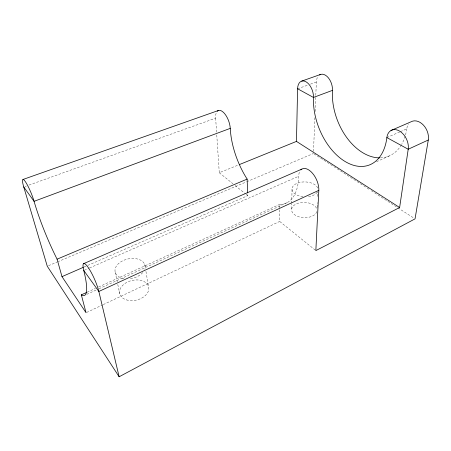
<?xml version="1.0" encoding="UTF-8"?>
<svg xmlns="http://www.w3.org/2000/svg" width="451" height="451" viewBox="0 0 451 451"><rect width="100%" height="100%" fill="white"/><g stroke="black" fill="none" stroke-linecap="round" stroke-linejoin="round"><path stroke-width="0.34" stroke-dasharray="2.25 1.69" d="M315.305 250.142L279.682 221.43L279.738 204.354A57.773 28.915 68.4 0 0 298.68 176.251A15.627 8.496 65.6 0 1 300.157 170.743M291.673 208.881L291.763 204.077M291.774 203.39L292.039 188.292M313.501 151.401L314.883 117.773M315.136 111.47L315.773 96.057M315.801 95.353L316.348 82.043A12.256 7.504 72.2 0 1 318.259 76.106M317.149 207.477L317.38 202.651M317.679 196.444L317.916 191.613M86.671 312.419L102.597 304.91M103.234 304.611L279.682 221.43M87.105 292.231L95.426 288.431M98.622 286.971L279.738 204.354M86.761 294.351L96.362 289.954M98.927 288.787L287.095 202.662M376.534 161.729L390.555 155.313M84.41 270.205L88.915 268.232M89.557 267.945L298.68 176.251M386.873 137.578L399.699 131.957M400.341 131.675L406.757 128.862A14.071 10.114 64.8 0 1 408.691 123.912M83.925 267.071L87.15 265.667M87.793 265.385L247.723 195.666L247.65 193.597M48.561 265.662L56.978 262.093M57.627 261.822L246.066 182.024M246.714 181.747L313.411 153.503M216.762 134.95L219.276 172.739L238.737 164.835M25.07 186.488L26.395 186.015M29.039 185.068L215.646 118.156A13.406 6.117 70.2 0 1 216.215 112.975M297.604 88.768L307.943 85.059M310.53 84.128L316.348 82.043M314.003 153.881L368.952 189.217M371.32 190.739L397.314 207.454M397.906 207.832L413.86 218.092M219.276 172.739L232.953 183.76M235.14 185.524L245.536 193.902M246.083 194.347L247.723 195.666M115.214 272.274L117.204 281.745M117.779 284.451L119.774 293.922M144.799 264.686L145.487 268.74M145.949 271.44L148.48 286.295M215.646 118.156L216.576 132.149M316.844 211.587A12.718 7.628 2 0 1 297.401 216.277A12.718 7.628 2 0 1 297.243 203.525A12.718 7.628 2 0 1 316.811 208.931M401.429 144.771A52.401 34.93 69.6 0 1 380.526 157.861M406.757 128.862A52.401 34.93 69.6 0 1 405.325 135.604M405.139 136.241A52.401 34.93 69.6 0 1 401.768 144.185M317.267 192.137A13.034 7.47 1.7 0 1 307.154 196.799M303.01 196.732A13.034 7.47 1.7 0 1 291.966 188.828A13.034 7.47 1.7 0 1 304.059 181.916A13.034 7.47 1.7 0 1 317.803 188.281M123.924 278.611A15.289 9.939 -12.2 0 1 115.935 266.851A15.289 9.939 -12.2 0 1 134.528 258.496A15.289 9.939 -12.2 0 1 144.715 269.264M142.764 272.534A15.289 9.939 -12.2 0 1 129.11 278.825M126.359 299.876A14.866 10.069 -13 0 0 148.83 288.899A14.866 10.069 -13 0 0 127.357 282.084A14.866 10.069 -13 0 0 126.359 299.876"/><path stroke-width="0.68" d="M399.625 207.516L296.465 141.4L297.604 88.768A12.47 7.272 71.7 0 1 305.874 81.721A12.47 7.272 71.7 0 1 313.462 97.439A53.393 33.955 69.3 0 0 346.61 162.366A53.393 33.955 69.3 0 0 386.873 137.578A14.359 9.854 65 0 1 399.225 130.886A14.359 9.854 65 0 1 408.211 149.247L399.625 207.516L315.852 250.587L318.818 190.339A15.627 8.496 65.6 0 0 312.408 173.156A15.627 8.496 65.6 0 0 300.913 169.824M391.011 130.48L411.092 121.781A14.071 10.114 64.8 0 1 423.388 125.074A14.071 10.114 64.8 0 1 428.292 140.013L415.044 218.853L119.137 376.771L47.265 266.208L23.745 186.962A15.633 2.458 67.7 0 1 25.155 181.364A15.633 2.458 67.7 0 1 34.062 201.321A68.315 11.98 67.2 0 0 57.085 259.178L61.996 276.632L86.034 312.718L81.343 294.858A68.315 11.98 67.2 0 0 83.768 270.487A18.75 3.625 66.3 0 1 87.9 267.065A18.75 3.625 66.3 0 1 98.842 291.464L119.137 376.771M318.818 190.339L98.842 291.464L83.768 270.487M428.292 140.013L408.211 149.247L386.873 137.578M81.343 294.858L86.462 292.519M61.996 276.632L83.277 267.353M83.469 263.722L301.804 169.131M57.085 259.178L247.148 179.098A57.773 28.915 68.4 0 1 230.252 128.377A13.406 6.117 70.2 0 0 225.072 114.216A13.406 6.117 70.2 0 0 217.196 111.312M239.385 164.576L296.465 141.4M230.252 128.377L34.062 201.321L23.745 186.962M379.866 157.873A52.401 34.93 69.6 0 1 332.443 90.38L313.462 97.439L297.604 88.768M23.012 179.464L218.577 110.444M301.736 81.095L320.729 74.392M247.148 179.098L247.627 192.904M319.533 74.945A12.256 7.504 72.2 0 1 328.283 77.724A12.256 7.504 72.2 0 1 332.443 90.38"/></g></svg>
